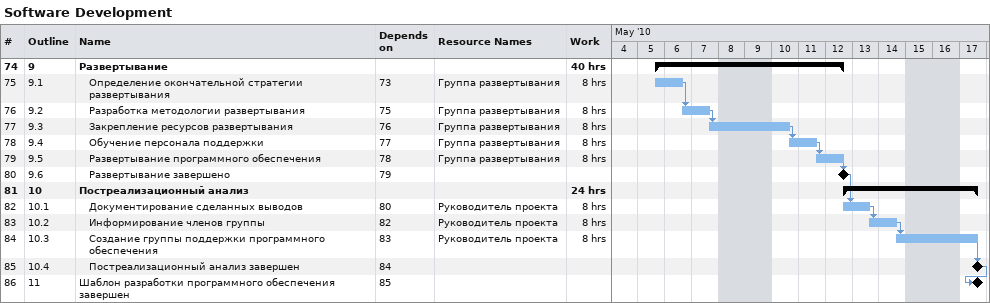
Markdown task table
Software Development

| ID | WBS | Task | Start | Finish | Predecessors | Resources | Work (h) |
|---|---|---|---|---|---|---|---|
| 74 | 9 | **Развертывание** | 2010-05-05 | 2010-05-12 |  |  | 40 |
| 75 | 9.1 | Определение окончательной стратегии развертывания | 2010-05-05 | 2010-05-06 | 73 | Группа развертывания | 8 |
| 76 | 9.2 | Разработка методологии развертывания | 2010-05-06 | 2010-05-07 | 75 | Группа развертывания | 8 |
| 77 | 9.3 | Закрепление ресурсов развертывания | 2010-05-07 | 2010-05-10 | 76 | Группа развертывания | 8 |
| 78 | 9.4 | Обучение персонала поддержки | 2010-05-10 | 2010-05-11 | 77 | Группа развертывания | 8 |
| 79 | 9.5 | Развертывание программного обеспечения | 2010-05-11 | 2010-05-12 | 78 | Группа развертывания | 8 |
| 80 | 9.6 | Развертывание завершено (milestone) | 2010-05-12 | 2010-05-12 | 79 |  |  |
| 81 | 10 | **Постреализационный анализ** | 2010-05-12 | 2010-05-17 |  |  | 24 |
| 82 | 10.1 | Документирование сделанных выводов | 2010-05-12 | 2010-05-13 | 80 | Руководитель проекта | 8 |
| 83 | 10.2 | Информирование членов группы | 2010-05-13 | 2010-05-14 | 82 | Руководитель проекта | 8 |
| 84 | 10.3 | Создание группы поддержки программного обеспечения | 2010-05-14 | 2010-05-17 | 83 | Руководитель проекта | 8 |
| 85 | 10.4 | Постреализационный анализ завершен (milestone) | 2010-05-17 | 2010-05-17 | 84 |  |  |
| 86 | 11 | Шаблон разработки программного обеспечения завершен (milestone) | 2010-05-17 | 2010-05-17 | 85 |  |  |
